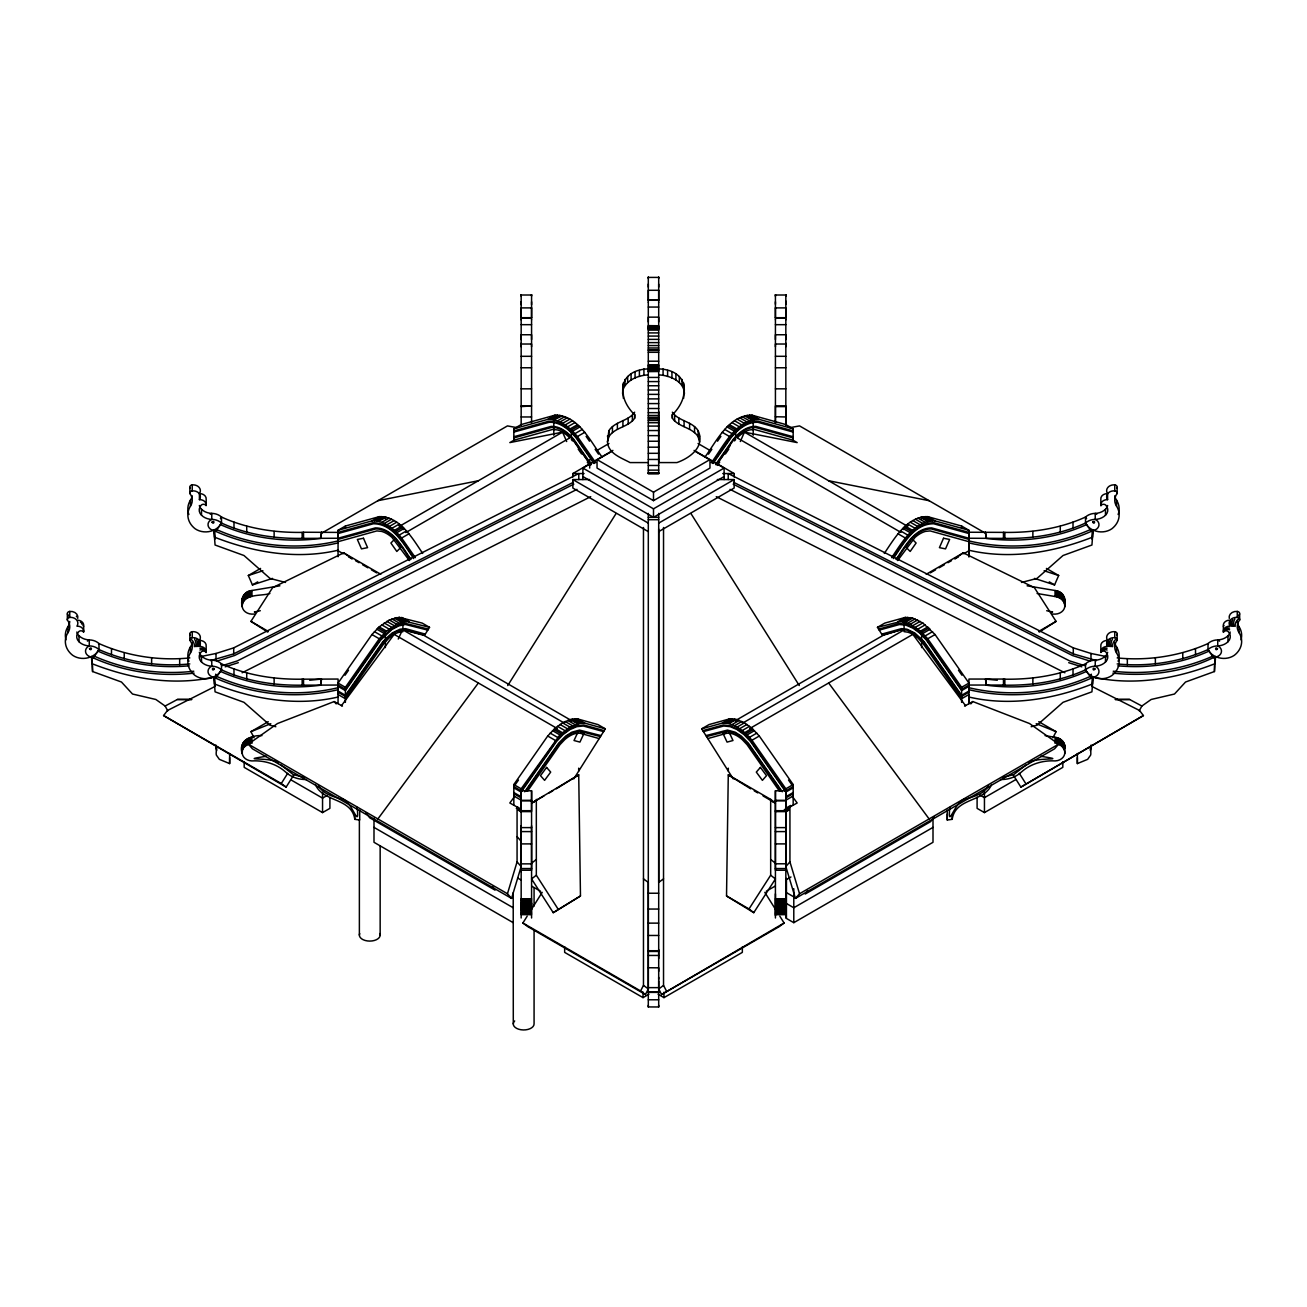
<?xml version="1.0" encoding="UTF-8"?>
<svg xmlns="http://www.w3.org/2000/svg" width="1307" height="1307" viewBox="0 0 1307 1307"><rect width="100%" height="100%" fill="white"/><g stroke="black" fill="none" stroke-linecap="round" stroke-linejoin="round"><path stroke-width="1.5" d="M76.835 632.016A9.852 8.054 0 0 0 79.008 635.757A13.969 11.404 0 0 0 89.268 639.907A13.103 10.701 0 0 1 98.989 643.567L98.989 649.563A16.762 13.691 0 0 1 90.902 656.784L90.64 656.898A16.125 13.168 0 0 1 72.686 655.313A23.395 19.099 0 0 1 67.948 632.67A15.276 12.482 0 0 0 67.36 620.024L67.36 614.029A2.712 2.206 0 0 1 69.745 611.431A7.205 5.881 0 0 1 77.734 618.374M67.948 632.67L67.948 626.657A15.276 12.482 0 0 0 69.745 621.446M67.36 620.024A2.712 2.206 0 0 1 69.745 617.427L69.745 611.431M189.825 663.923C159.029 666.978 127.318 662.208 98.989 649.563A13.103 10.701 0 0 0 89.268 645.903A13.969 11.404 0 0 1 79.008 641.753L79.008 635.757M199.35 505.499A9.852 8.054 0 0 0 201.507 509.24A13.969 11.404 0 0 0 211.767 513.39A13.103 10.701 0 0 1 221.487 517.049L221.487 523.045A16.762 13.674 0 0 1 213.4 530.266L213.139 530.381A16.125 13.168 0 0 1 195.184 528.796A23.395 19.099 0 0 1 190.446 506.152A15.276 12.482 0 0 0 189.858 493.523L189.858 487.511A2.712 2.206 0 0 1 192.243 484.913A7.205 5.881 0 0 1 199.154 487.462A7.205 5.881 0 0 1 199.416 493.654L199.416 499.65A6.355 5.195 0 0 1 206.179 505.433L206.179 499.437A6.355 5.195 0 0 0 199.416 493.654M190.446 506.152L190.446 500.156A15.276 12.482 0 0 0 192.162 495.712M189.858 493.523A2.712 2.206 0 0 1 192.243 490.909L192.243 484.913M410.97 559.347C402.327 547.404 392.95 527.914 375.37 527.897L338.056 538.255L302.162 538.386C274.601 538.811 246.713 534.563 221.487 523.045A13.103 10.701 0 0 0 211.767 519.385A13.969 11.404 0 0 1 201.507 515.236L201.507 509.24M216.668 746.575L216.227 752.358A11.583 9.459 0 0 0 216.374 755.119L219.347 759.334L229.64 763.598L229.64 753.453M306.557 779.511A26.516 21.647 0 0 1 287.769 773.842L283.26 770.068A41.252 33.688 0 0 0 255.028 760.837L251.761 760.919A10.113 8.267 0 0 1 242.252 753.649C237.727 740.677 251.745 734.926 261.939 735.629M242.252 753.649L242.579 744.075M242.579 750.071L243.069 742.948M243.069 748.944L243.723 741.87M243.723 747.865L244.54 740.873M244.54 746.869L245.504 745.97L245.504 739.958M245.504 745.97L246.598 745.17L246.598 739.174M246.598 745.17L247.824 744.5L247.824 738.488M247.824 744.5L249.131 743.961L249.131 737.949M250.519 737.556L250.519 743.552L249.131 743.961M251.957 743.307L251.957 737.311M303.534 538.255L303.534 532.243L338.056 532.406L372.854 522.751C392.28 522.555 403.83 542.846 413.143 556.635M338.056 685.211L338.056 679.052L302.162 679.183C274.601 679.607 246.713 675.343 221.487 663.842A13.103 10.701 0 0 0 211.767 660.182A13.969 11.404 0 0 1 201.507 656.032A9.852 8.054 0 0 1 199.35 652.291M345.391 702.365L345.391 687.319L379.291 638.78L386.513 631.134L396.707 624.24L406.526 621.577L429.546 627.344L424.661 635.088L403.357 629.615L396.054 631.591L390.336 635.186L383.212 642.276L345.391 696.435L338.056 692.187L338.056 694.491L345.391 698.739L384.209 643.158L388.963 638.143A28.607 16.517 -60 0 1 399.288 632.18M221.095 664.61A16.762 13.674 0 0 0 221.487 663.842L221.487 669.837A16.746 13.674 0 0 1 213.4 677.059L213.139 677.173A16.125 13.168 0 0 1 195.184 675.588A23.395 19.099 0 0 1 190.446 652.945A15.276 12.482 0 0 0 189.858 640.316A2.712 2.206 0 0 1 192.243 637.702A7.205 5.881 0 0 1 199.154 640.267A7.205 5.881 0 0 1 199.416 646.442A6.355 5.195 0 0 1 206.179 652.226L206.049 652.422A2.843 2.32 0 0 0 201.278 651.883A9.852 8.054 0 0 0 201.507 662.028A13.969 11.404 0 0 0 211.767 666.194A13.103 10.701 0 0 1 221.487 669.837C246.713 681.355 274.601 685.62 302.162 685.178L338.056 685.048L345.391 689.295M359.719 810.193L359.719 820.012L354.818 819.342L354.818 815.339M513.831 805.03L513.831 784.559L547.715 736.021L554.952 728.375L562.565 722.836L570.179 719.569L577.416 718.883L597.969 724.584L605.321 728.832L573.773 778.907M569.395 437.453L567.744 435.901A28.607 16.517 60 0 0 557.386 429.921L552.632 429.448L513.831 440.214L513.831 428.794L521.166 424.563L555.067 415.152C578.249 415.054 590.486 441.39 601.89 456.829M521.166 909.819L521.166 903.268M521.166 866.231L521.166 870.233L531.573 870.233L531.573 832.755M521.166 825.746L521.166 863.862L531.573 863.862M521.166 811.974L521.166 788.807L559.87 734.893L569.917 727.068L579.965 723.294L584.768 723.13L605.321 728.832M521.166 346.763L521.166 344.558M521.166 343.186L521.166 344.019L531.573 344.019L531.573 346.763M521.166 339.591L521.166 334.755L531.573 334.755L531.573 339.575M521.166 319.856L521.166 301.672M521.166 296.068L521.166 294.696L521.166 304.711M531.573 908.806L531.573 903.268M531.573 832.216L531.573 825.746M521.166 918.004L521.166 790.768L531.573 790.768L531.573 810.699L521.166 810.699M531.573 416.966L521.166 416.966M531.573 319.856L531.573 301.77M531.573 296.068L531.573 294.696L531.573 304.711M643.469 878.843L648.305 882.437L648.305 989.007L645.429 994.545L640.593 990.951L643.469 985.347L643.469 527.505M658.695 1005.312L658.695 1006.978L648.305 1006.929L648.305 1005.312M648.305 321.979L648.305 317.144L658.695 317.144L658.695 321.979M648.305 302.26L648.305 284.06M648.305 278.473L648.305 277.1L648.305 287.099M779.822 916.191L784.102 923.003L779.266 926.598L661.571 994.545L658.695 988.795M658.695 981.002L658.695 987.635L648.305 987.635M658.695 979.172L658.695 977.342M658.695 971.346L658.695 967.833L648.305 967.735M658.695 958.537L658.695 949.568M658.695 529.057L658.695 882.437L663.531 878.843L663.531 527.505M658.695 411.672L658.695 462.58L676.928 462.58C690.21 457.907 705.339 446.602 698.134 430.689C692.138 421.181 678.513 421.279 672.353 412.195M658.695 302.26L658.695 284.158M658.695 278.473L658.695 277.1L658.695 287.099M658.695 989.056L663.531 985.347L663.531 878.843M658.091 994.235L663.972 997.633L663.972 992.193M742.343 946.954L742.343 952.378L663.972 997.633M770.673 875.216L770.673 799.361L728.277 774.888L726.529 895.965L753.763 912.678L775.427 878.941L770.673 875.216L749.009 908.953L753.763 912.678M775.427 915.717L775.427 790.768L785.834 790.768L785.834 915.717M775.427 422.7L775.427 406.608L785.834 406.608L785.834 424.612L793.169 428.794L793.169 440.214L754.368 429.448L749.614 429.921A28.607 16.517 -60 0 0 739.256 435.901L737.605 437.453M775.427 346.763L775.427 319.692M775.427 304.286L775.427 294.712L775.427 296.232M785.834 346.763L785.834 319.692M785.834 304.286L785.834 294.712L785.834 296.232M786.438 878.402L786.438 918.429L793.79 922.677L933.002 842.296L933.002 818.313M789.934 861.868L785.834 866.557L795.44 898.415L799.541 893.743L789.934 861.868L789.934 807.171L785.834 811.843L788.725 810.177M793.169 805.03L793.169 784.559L759.285 736.021L752.048 728.375L744.435 722.836L736.821 719.569L729.584 718.883L709.031 724.584L701.679 728.832L733.227 778.907M793.79 922.677L793.79 888.744M991.572 784.576C984.057 802.465 955.368 797.531 952.182 819.342L947.281 820.012L947.281 810.193M949.846 807.383C947.183 832.902 955.564 797.711 966.347 799.132C974.287 795.996 984.122 794.215 988.304 785.687M968.944 692.187L961.609 696.435L923.788 642.276L914.769 633.797L907.189 630.17L901.928 629.664L882.339 635.088L877.454 627.344L900.474 621.577L910.293 624.24L920.487 631.134L927.709 638.78L961.609 687.319L961.609 702.365M961.609 528.012L961.609 526.035L927.709 516.641C906.764 516.347 894.331 538.713 884.3 553.416M878.598 629.157L898.922 623.521L905.702 624.174L912.858 627.229L920.03 632.441L926.794 639.597L961.609 689.459L968.944 685.048L968.944 683.087L935.06 634.548L922.775 622.965L912.596 618.097L905.359 617.394L884.806 623.096L877.454 627.344M961.609 526.035L968.944 530.283L968.944 540.918C1009.135 550.476 1052.478 546.457 1090.218 529.645L1091.28 531.361L1093.077 530.005L1091.933 545.019L1063.032 555.508L1036.99 578.429L1021.486 582.448M977.097 797.172L977.097 808.363L984.449 812.595L1062.82 767.356L1062.82 761.752M984.449 812.595L984.449 792.238M1107.65 652.291A9.852 8.054 0 0 1 1105.493 656.032A13.969 11.404 0 0 1 1095.233 660.182A13.103 10.701 0 0 0 1085.513 663.842L1085.513 669.837A16.746 13.674 0 0 0 1093.6 677.059L1093.861 677.173A16.125 13.168 0 0 0 1111.816 675.588A23.395 19.099 0 0 0 1116.554 652.945A15.276 12.482 0 0 1 1117.142 640.316A2.712 2.206 0 0 0 1114.757 637.702A7.205 5.881 0 0 0 1107.846 640.267A7.205 5.881 0 0 0 1107.584 646.442A6.355 5.195 0 0 0 1100.821 652.226L1100.951 652.422A2.843 2.32 0 0 1 1105.722 651.883A9.852 8.054 0 0 1 1105.493 662.028A13.969 11.404 0 0 1 1095.233 666.194A13.103 10.701 0 0 0 1085.513 669.837C1060.287 681.355 1032.399 685.62 1004.838 685.178L1003.466 685.048L1003.466 679.052L968.944 679.052L968.944 703.558L968.944 694.491L961.609 698.739L922.791 643.158L918.037 638.143A28.607 16.517 60 0 0 907.679 632.163L904.085 631.657L904.085 622.099L911.436 617.868M1051.972 614.045L1055.239 614.127A10.113 8.267 0 0 0 1064.748 606.856C1065.532 601.302 1060.173 596.94 1055.043 596.515L1055.043 590.503L1027.106 585.814M1056.481 596.76L1056.481 590.764L1055.043 590.503M1057.869 597.152L1057.869 591.156L1056.481 590.764M1059.176 597.707L1059.176 591.695L1057.869 591.156M1060.402 598.377L1060.402 592.365L1059.176 591.695M1061.496 599.161L1061.496 593.166L1060.402 592.365M1062.46 600.076L1062.46 594.081L1061.496 593.166M1063.277 601.073L1062.46 594.081M1063.931 602.151L1063.277 595.077M1064.421 603.279L1063.931 596.139M1064.748 606.856L1064.421 597.283M1064.829 605.647L1064.715 598.459M1100.951 652.422L1100.821 646.23A6.355 5.195 0 0 1 1107.584 640.446A7.205 5.881 0 0 1 1107.846 634.271A7.205 5.881 0 0 1 1114.757 631.706A2.712 2.206 0 0 1 1117.142 634.303L1117.142 640.316M1105.493 662.028L1105.493 656.032M1107.584 646.442L1107.584 640.446M1114.757 637.702L1114.757 631.706M1116.554 652.945L1116.554 646.949A15.276 12.482 0 0 1 1114.838 642.505M1117.175 663.923C1147.971 666.978 1179.682 662.208 1208.011 649.563A13.103 10.701 0 0 1 1217.732 645.903A13.969 11.404 0 0 0 1227.992 641.753L1227.992 635.757A9.852 8.054 0 0 0 1230.165 632.016M1227.992 635.757A13.969 11.404 0 0 1 1217.732 639.907A13.103 10.701 0 0 0 1208.011 643.567L1208.011 649.563A16.762 13.674 0 0 0 1216.098 656.784L1216.36 656.898A16.125 13.168 0 0 0 1234.314 655.313A23.395 19.099 0 0 0 1239.052 632.67A15.276 12.482 0 0 1 1239.64 620.041A2.712 2.206 0 0 0 1237.255 617.427L1237.255 611.431A7.205 5.881 0 0 0 1229.266 618.374M1239.052 632.67L1239.052 626.674A15.276 12.482 0 0 1 1237.255 621.446M1239.64 620.041L1239.64 614.029A2.712 2.206 0 0 0 1237.255 611.431M648.305 462.58L630.072 462.58C621.217 457.744 608.31 453.758 607.477 441.897L608.866 436.685C614.862 427.177 628.487 427.275 634.647 418.207L634.761 414.923C616.022 396.658 618.064 369.897 648.305 368.901M1064.829 599.652L1064.748 600.844A10.113 8.267 0 0 1 1064.519 601.89M1000.443 779.511A26.516 21.647 0 0 0 1019.231 773.842L1023.74 770.068A41.252 33.688 0 0 1 1051.972 760.837L1055.239 760.919A10.113 8.267 0 0 0 1064.748 753.649C1065.483 748.666 1061.088 744.467 1056.481 743.552L1056.481 737.556L1045.061 735.629M1091.933 539.023L1092.538 531.132L1092.538 537.144C1053.524 552.469 1010.262 559.87 968.944 550.231M1091.933 685.816L1092.538 677.941L1092.538 683.937C1053.524 699.261 1010.262 706.662 968.944 697.023M1139.23 710.861L1141.877 706.025L1151.157 699.474L1174.487 694.033L1185.531 682.025L1214.432 671.537L1215.575 656.522C1184.289 672.386 1147.611 676.765 1112.911 673.138M255.028 614.045L251.761 614.127A10.113 8.267 0 0 1 242.252 606.856C240.112 599.701 243.886 590.911 251.957 590.503L279.894 585.814M242.171 605.647C243.723 593.084 262.021 596.335 269.912 593.492M242.285 745.251L242.252 747.653A10.113 8.267 0 0 0 242.481 748.682M1077.36 753.453L1077.36 763.598L1087.653 759.334L1090.626 755.119A11.583 9.459 0 0 0 1090.773 752.358L1091.1 745.055M622.573 393.636L623.227 383.098M699.523 441.897L698.134 436.685C692.138 427.177 678.513 427.275 672.353 418.207L672.239 414.923C690.978 396.658 688.936 369.897 658.695 368.901M698.771 439.446L699.523 435.901M607.477 441.897L608.866 430.689C614.862 421.181 628.487 421.279 634.647 412.195M517.066 861.868L521.166 866.557L511.56 898.415L507.459 893.743L517.066 861.868L517.066 807.171L521.166 811.843L518.275 810.177M740.334 441.537L744.435 432.127L797.172 442.599L792.826 440.1M1034.523 578.397L1054.569 584.915L1058.67 575.505L1046.417 568.431M398.243 639.058L402.572 629.696L423.811 635.316L571.175 720.402M623.227 389.11C627.099 379.569 638.78 375.289 648.305 374.897M896.03 559.347C904.673 547.404 914.05 527.914 931.63 527.897L968.944 538.255L1004.838 538.386C1032.399 538.811 1060.287 534.563 1085.513 523.045A13.103 10.701 0 0 1 1095.233 519.385A13.969 11.404 0 0 0 1105.493 515.236A9.852 8.054 0 0 0 1105.722 505.09A2.843 2.32 0 0 0 1100.951 505.629L1100.821 499.437A6.355 5.195 0 0 1 1107.584 493.654A7.205 5.881 0 0 1 1107.846 487.462A7.205 5.881 0 0 1 1114.757 484.913A2.712 2.206 0 0 1 1117.142 487.511L1117.142 493.523A15.276 12.482 0 0 0 1116.554 506.152A23.395 19.099 0 0 1 1111.816 528.796A16.125 13.168 0 0 1 1093.861 530.381L1093.6 530.266A16.762 13.674 0 0 1 1085.513 523.045L1085.513 517.049A13.103 10.701 0 0 1 1095.233 513.39A13.969 11.404 0 0 0 1105.493 509.24A9.852 8.054 0 0 0 1107.65 505.499M1223.385 626.282L1223.466 626.151A2.843 2.32 0 0 1 1223.973 625.514M1227.992 641.753A9.852 8.054 0 0 0 1228.221 631.608A2.843 2.32 0 0 0 1223.466 632.147L1223.319 625.955A6.355 5.195 0 0 1 1229.25 620.172M1052.903 737.818L1056.072 731.675L1038.771 721.693M167.77 710.861L165.123 706.025L155.843 699.474L132.513 694.033L121.469 682.025L92.568 671.537L91.425 656.522L93.222 657.878L98.989 649.563M285.514 582.448L270.01 578.429L243.968 555.508L215.067 545.019L213.923 530.005L215.72 531.361L221.487 523.045M221.487 669.837L215.72 678.17L213.923 676.814L215.067 691.828L243.968 702.316L270.01 725.222L275.826 726.725M293.634 775.182L286.135 787.108L281.283 783.514L287.72 773.303M507.72 685.554L616.054 513.553M645.429 994.545L527.734 926.598L522.898 923.003L527.178 916.191M531.475 909.378L542.193 892.354M267.788 632.098L250.928 621.38L272.608 587.66L343.692 552.845L380.794 574.279M77.75 620.172A6.355 5.195 0 0 1 83.681 625.955L83.681 631.951A6.355 5.195 0 0 0 76.917 626.167A7.205 5.881 0 0 0 76.639 619.992A7.205 5.881 0 0 0 69.745 617.427M206.114 652.569L206.179 646.23A6.355 5.195 0 0 0 199.416 640.446A7.205 5.881 0 0 0 199.154 634.271A7.205 5.881 0 0 0 192.243 631.706A2.712 2.206 0 0 0 189.858 634.303L189.858 640.316M220.426 518.585L221.487 517.049C246.713 528.551 274.601 532.815 302.162 532.39L303.534 532.243M338.056 703.558L338.056 683.087L371.94 634.548L379.177 626.886L389.355 619.992L399.174 617.329L422.194 623.096L429.546 627.344M345.015 675.245L348.495 670.262M345.391 689.459L380.206 639.597L391.724 628.749L398.962 624.926L405.791 623.455L428.402 629.157M705.11 456.829C716.514 441.39 728.751 415.054 751.933 415.152L785.834 424.563M708.476 454.15L711.858 449.298M717.51 441.211L720.892 436.358M711.318 462.711C723.212 447.043 735.351 419.367 759.285 419.4L793.169 428.794M712.429 463.25L730.499 437.355C737.36 429.055 746.934 420.756 758.37 421.279L793.169 430.934M713.034 463.528L730.989 437.796C737.605 429.791 746.852 421.785 757.88 422.275L793.169 432.078M715.615 464.508L733.015 439.593C738.651 432.797 746.493 426.033 755.854 426.409L793.169 436.767M716.22 464.802L733.505 440.034C738.896 433.532 746.411 427.062 755.364 427.422L793.169 437.91M717.445 465.39L719.716 462.123M725.401 453.97L728.816 449.069M514.991 785.033L518.471 780.05M524.679 791.764L558.497 743.324L565.931 735.89L571.911 732.149L579.524 730.09L601.057 735.612M525.757 791.339L558.988 743.748L566.094 736.658L571.829 733.08L579.132 731.087L600.436 736.576M891.652 557.648C901.683 542.96 914.116 520.594 935.06 520.889L968.944 530.283M893.857 556.635C903.17 542.846 914.72 522.555 934.146 522.751L968.944 532.406M893.302 558.579C902.859 544.905 913.952 523.633 933.655 523.764L968.944 533.55M896.602 559.674C905.032 548.156 914.018 528.959 931.139 528.894L968.944 539.383M897.631 560.556L915.031 537.389A28.64 16.534 -60 0 1 925.389 531.394L930.143 530.92L968.944 541.702L968.944 556.749L968.944 532.243L1004.838 532.39C1032.399 532.815 1060.287 528.551 1085.513 517.049L1086.574 518.585M527.473 791.258L559.984 744.631L564.738 739.631A28.64 16.534 -60 0 1 575.096 733.635L579.851 733.162L599.178 738.586M807.497 890.786L805.21 894.021L930.649 821.613L934.064 816.744M716.955 464.23L730.074 445.622M341.405 705.747L394.142 634.369L557.305 728.571M377.886 818.934L478.346 682.989M514.484 796.666L509.828 802.988L521.166 809.278M286.135 787.108L163.587 715.566L167.427 710.518L214.805 686.583M734.501 440.916L735.661 439.544M970.791 703.901L972.849 701.565L1029.524 723.539L1058.67 744.14L1054.569 748.813L795.44 898.415M903.415 529.58L904.085 527.244L911.436 531.475M905.702 527.44L908.038 525.496M536.327 799.361L536.327 875.216L531.573 878.941L553.237 912.678L580.471 895.965L578.723 774.888L531.573 803.102L543.941 795.947M578.723 774.888L556.308 788.807M531.573 863.208L536.327 859.483M1039.212 632.098L1056.072 621.38L1034.392 587.66L963.308 552.845L955.025 558.612M553.237 912.678L580.471 895.965M661.571 994.545L784.102 923.003M1013.366 775.182L1020.865 787.108L1143.413 715.566L1139.573 710.518L1092.195 686.583M1143.413 715.566L1020.865 787.108M1025.815 765.134L1013.791 774.561L1002.845 777.387M511.56 898.415L252.431 748.813L248.33 744.14L277.476 723.539L334.151 701.565L342.467 706.09M272.477 578.397L252.431 584.915L248.33 575.505L260.583 568.431M321.865 533.044L507.459 425.902L517.066 427.683M338.056 556.749L338.056 530.283L345.391 526.035L379.291 516.641C400.236 516.347 412.669 538.713 422.7 553.416M252.431 584.915L257.724 581.86M338.056 530.283L371.94 520.889L379.291 516.641M513.831 428.794L547.715 419.4L555.067 415.152M371.94 520.889L374.406 520.823L381.758 516.575M514.174 440.1L509.828 442.599L562.565 432.127L566.666 441.537M547.715 419.4L550.182 419.335L557.534 415.087M374.406 520.823L376.743 521.052L384.095 516.804M550.182 419.335L552.518 419.563L559.87 415.332M376.743 521.052L385.369 517.098L385.369 518.814M561.144 415.626L552.518 419.563M378.017 521.346L386.513 517.327M553.792 435.247L553.792 419.874L562.288 415.855M379.177 521.575L381.677 522.392L389.029 518.144M554.952 420.102L557.452 420.903L564.787 416.655M381.677 522.392L384.225 523.47L391.561 519.238M557.452 420.903L560 421.998L567.336 417.75M384.225 523.47L386.79 524.826L394.142 520.594M560 421.998L562.565 423.354L569.917 419.106M386.79 524.826L389.355 526.443L396.707 522.196M562.565 423.354L565.13 424.971L572.482 420.723M389.355 526.443L391.904 528.306L399.256 524.058M565.13 424.971L567.679 426.817L575.031 422.569M399.403 526.329L562.565 432.127M391.904 528.306L394.404 530.381L401.755 526.133M567.679 426.817L570.179 428.892L577.531 424.644M394.404 530.381L395.564 531.475L402.915 527.244L403.585 529.58M578.691 425.755L571.339 430.003L571.339 437.551M395.564 531.475L396.838 532.652L404.19 528.42M570.179 428.892L572.613 431.179L579.965 426.932M396.838 532.652L399.174 535.118L406.526 530.871M572.613 431.179L574.949 433.63L582.301 429.399M405.774 532.586L570.996 437.192L590.045 464.23M399.174 535.118L401.641 538.027L408.993 533.779M574.949 433.63L577.416 436.554L584.768 432.307M596.678 450.621L608.964 443.514M572.842 476.957L572.842 473.559L612.918 450.409M582.889 479.555L582.889 468.069L611.137 451.765M653.5 492.184L709.962 459.59L709.962 468.069L653.5 500.663L597.038 468.069L597.038 459.59L653.5 492.184L653.5 500.663M254.097 737.818L250.928 731.675L268.229 721.693M582.889 468.069L653.5 508.831L724.111 468.069L724.111 479.555M582.889 476.549L653.5 517.327L724.111 476.549M658.695 523.127L734.158 479.555L734.158 488.05L658.695 531.622M326.962 795.571L322.551 798.12L291.2 780.018M244.18 761.916L244.18 767.356L322.551 812.595L329.903 808.363L329.903 797.499M926.206 574.279L963.308 552.845M549.234 792.892L552.779 790.849M930.29 572.891L935.583 569.836M939.112 567.793L944.422 564.738M947.951 562.696L951.496 560.654M531.737 803.168L535.266 801.142M954.862 558.89L958.374 556.864M963.667 553.809L968.944 550.753M701.679 728.832L722.232 723.13L729.584 718.883M898.007 621.642L905.359 617.394M722.232 723.13L724.699 723.065L732.051 718.817M900.474 621.577L907.826 617.329M724.699 723.065L727.035 723.294L734.387 719.046M902.81 621.805L910.162 617.574M727.035 723.294L735.661 719.34L735.661 721.056M728.309 723.588L736.821 719.569M905.245 622.328L912.596 618.097M735.825 720.402L883.189 635.316L901.438 629.566M729.469 723.817L731.969 724.633L739.321 720.386M907.744 623.145L915.096 618.897M731.969 724.633L734.518 725.712L741.87 721.48M910.293 624.24L917.645 619.992M743.029 722.869L904.754 629.517M734.518 725.712L737.083 727.068L744.435 722.836M912.858 625.596L920.21 621.348M737.083 727.068L739.664 728.685L747 724.437M915.439 627.213L922.775 622.965M739.664 728.685L742.213 730.548L749.548 726.3M917.971 629.059L925.323 624.811M749.695 728.571L912.858 634.369L965.595 705.747M742.213 730.548L744.712 732.623L752.048 728.375M920.487 631.134L927.823 626.886M744.712 732.623L745.856 733.717L753.208 729.486M928.983 627.997L921.631 632.245L921.631 647.618M745.856 733.717L747.13 734.893L754.482 730.646M922.905 633.421L930.257 629.173M747.13 734.893L749.466 737.36L756.818 733.113M925.242 635.872L932.594 631.64M749.466 737.36L751.933 740.268L759.285 736.021M927.709 638.78L935.06 634.548M1038.771 631.363L1056.072 621.38M775.427 790.768L775.427 870.233L785.834 870.233L785.834 788.807L793.169 784.559M961.609 687.319L968.944 683.087M793.169 786.536L785.834 790.931L751.019 741.085L744.255 733.93L737.083 728.718L729.927 725.646L723.163 724.993L702.823 730.646M793.169 787.827L785.834 792.075L750.528 741.526L744.01 734.632L737.083 729.6L730.172 726.643L723.653 726.006L703.427 731.61M968.944 686.355L961.609 690.602L926.304 640.038L919.785 633.143L912.858 628.112L905.947 625.154L899.428 624.517L879.203 630.121M785.834 796.764L793.169 792.532M968.944 691.044L961.609 695.291L924.278 641.835L914.851 632.98L906.944 629.19L901.438 628.651L881.719 634.124M785.834 797.907L793.169 793.659M785.834 800.227L793.169 795.979M785.458 808.461L790.686 805.439M784.102 810.046L791.062 806.027M785.834 809.278L797.172 802.988L792.516 796.666M964.533 706.09L972.849 701.565M766.278 891.227L775.084 886.146M785.67 880.036L790.964 876.981M799.541 893.743L1058.67 744.14M933.002 827.38L793.79 907.761L786.438 903.513M1015.8 779.576L984.449 797.678L980.038 795.13M564.657 946.791L564.657 952.378L643.028 997.633L648.909 994.235M165.123 706.025L177.409 699.474L191.476 699.474M199.775 656.768L216.014 653.467L233.708 647.864L578.772 473.559L578.772 479.555M210.607 660.574L233.708 653.876L573.316 482.316M573.822 484.145L234.574 655.51L216.684 661.179M242.122 672.778L590.731 496.66M576.975 489.373L237.368 660.901L222.549 665.59M1028.544 763.5C1033.036 756.394 1071.985 761.131 1040.764 756.296M1090.218 529.645L1086.574 524.597C1055.304 538.68 1020.032 542.83 986.148 538.386L985.494 532.243L986.148 538.386M1091.28 531.361C1053.213 548.303 1009.51 552.453 968.944 542.911M1003.466 679.052L1004.838 679.183C1032.399 679.607 1060.287 675.343 1085.513 663.842A16.762 13.674 0 0 0 1085.905 664.61M1031.174 726.725L1036.99 725.222L1063.032 702.316L1091.933 691.828L1093.077 676.814L1091.28 678.17L1086.574 671.39C1055.304 685.472 1020.032 689.639 986.148 685.178L985.494 679.052L997.306 680.244M1090.218 676.438C1052.478 693.249 1009.135 697.268 968.944 687.711M1117.175 657.927C1147.971 660.983 1179.682 656.196 1208.011 643.567A16.762 13.691 0 0 0 1208.403 644.335M1213.778 657.878L1209.073 651.115C1180.678 663.825 1148.869 668.694 1117.942 665.802M1212.716 656.163C1181.74 670.05 1146.925 675.049 1113.237 671.226M250.928 731.675L270.794 723.686M248.33 575.505L262.903 570.767M225.18 666.831L238.299 662.682M707.822 738.586L727.149 733.162L731.904 733.635A28.64 16.534 60 0 1 742.262 739.631L747.016 744.631L779.527 791.258M513.831 430.934L548.63 421.279C560.066 420.756 569.64 429.055 576.501 437.355L594.571 463.25M513.831 432.078L549.12 422.275C560.148 421.785 569.395 429.791 576.011 437.796L593.966 463.528M513.831 436.767L551.146 426.409C560.507 426.033 568.349 432.797 573.985 439.593L591.385 464.508M513.831 437.91L551.636 427.422C560.589 427.062 568.104 433.532 573.495 440.034L590.78 464.802M338.056 539.383L375.861 528.894C392.982 528.959 401.968 548.156 410.398 559.674M705.943 735.612L727.476 730.09L735.089 732.149L741.069 735.89L748.503 743.324L782.321 791.764M706.564 736.576L727.868 731.087L735.171 733.08L740.906 736.658L748.012 743.748L781.243 791.339M338.056 541.702L376.857 530.92L381.611 531.394A28.64 16.534 60 0 1 391.969 537.389L409.369 560.556M399.321 632.163L402.915 631.657L402.915 622.099L395.564 617.868M260.305 610.728L254.375 611.97L255.992 611.954M266.236 756.296C235.015 761.131 273.964 756.394 278.456 763.5M320.852 538.386L321.506 532.243L320.852 538.386C286.968 542.83 251.696 538.68 220.426 524.597M338.056 540.918C297.865 550.476 254.522 546.457 216.782 529.645M338.056 550.231C296.738 559.87 253.476 552.469 214.462 537.144L214.462 531.132L215.067 539.023M215.41 676.765C174.141 686.371 130.929 678.97 91.964 663.662L91.964 657.65M309.694 680.244L321.506 679.052L320.852 685.178C286.968 689.639 251.696 685.472 220.426 671.39M338.056 687.711C297.865 697.268 254.522 693.249 216.782 676.438M338.056 689.704C297.49 699.245 253.787 695.095 215.72 678.17L215.72 674.167M338.056 697.023C296.738 706.662 253.476 699.261 214.462 683.937L214.462 677.941L215.067 685.816M377.886 500.695L478.346 480.747M789.934 427.683L799.541 425.902L985.135 533.044M98.58 644.335A16.762 13.674 0 0 0 98.989 643.567C127.318 656.196 159.029 660.983 189.825 657.927M189.058 665.802C158.131 668.694 126.322 663.825 97.927 651.115M193.763 671.226C160.075 675.049 125.26 670.05 94.284 656.163M194.089 673.138C159.944 677.026 124.655 671.961 93.222 657.878M1141.877 706.025L1129.591 699.474L1115.23 699.523M191.77 699.523L177.409 699.474M648.305 277.411L658.695 277.411M521.166 295.006L531.573 295.006M775.427 295.006L785.834 295.006M648.305 300.087L658.695 300.087M648.305 307.063L658.695 307.063M521.166 317.699L531.573 317.699M775.427 317.699L785.834 317.699M521.166 324.675L531.573 324.675M775.427 324.675L785.834 324.675M648.305 325.623L658.695 325.753M648.305 327.289L658.695 327.289M648.305 327.616L658.695 327.616M648.305 327.812L658.695 327.73M648.305 328.122L658.695 328.041M648.305 328.302L658.695 328.302M648.305 328.76L658.695 328.76M648.305 330.099L658.695 330.099M648.305 332.909L658.695 332.909M648.305 336.079L658.695 336.079M648.305 339.379L658.695 339.379M648.305 342.614L658.695 342.614M785.834 344.019L775.427 344.019L775.427 422.439M648.305 345.554L658.695 345.554M648.305 347.989L658.695 347.989M648.305 349.753L658.695 349.753M648.305 350.423L658.695 350.423M648.305 352.302L658.695 352.302M521.166 356.305L531.573 356.305M775.427 356.305L785.834 356.305M648.305 361.206L658.695 361.206M648.305 364.931L658.695 364.931M648.305 365.584L658.695 365.584M648.305 366.385L658.695 366.385M648.305 367.316L658.695 367.316M521.166 367.773L531.573 367.773M775.427 367.773L785.834 367.773M648.305 368.264L658.695 368.264M648.305 369.211L658.695 369.211M648.305 370.061L658.695 370.061M648.305 370.943L658.695 370.763M648.305 371.286L658.695 371.384L648.305 371.596M658.695 374.897C669.347 375.305 684.116 381.04 684.427 393.636M648.305 377.429L658.695 377.429M648.305 381.579L658.695 381.579M648.305 385.761L658.695 385.761M521.166 388.832L531.573 388.832M775.427 388.832L785.834 388.832M648.305 390.009L658.695 390.009M648.305 394.371L658.695 394.371M648.305 398.896L658.695 398.896M648.305 403.585L658.695 403.585M521.166 405.938L531.573 405.938L521.166 406.608M775.427 405.938L785.834 405.938M648.305 408.503L658.695 408.503M648.305 412.669L658.695 412.669M648.305 415.463L658.695 415.463M775.427 416.737L785.834 416.966M648.305 417.358L658.695 417.358M648.305 418.877L658.695 418.877M648.305 420.495L658.695 420.495M648.305 422.733L658.695 422.733M648.305 426.082L658.695 426.082M648.305 430.542L658.695 430.542M648.305 435.639L658.695 435.639M648.305 441.243L658.695 441.243M648.305 447.19L658.695 447.19M648.305 453.317L658.695 453.317M648.305 459.46L658.695 459.46M648.305 465.472L658.695 465.472M648.305 470.128L658.695 470.128M648.305 472.693L658.695 472.693M648.305 473.118L658.695 473.118M572.842 473.559L584.066 473.559M648.305 473.379L658.695 473.379M722.771 473.559L734.158 473.559L734.158 476.957M648.305 531.622L572.842 488.05L572.842 479.555L589.686 479.555M717.314 479.555L734.158 479.555M648.305 517.327L658.695 517.327M648.305 519.696L658.695 519.696M968.944 685.048L1003.466 685.048M1115.524 699.474L1129.591 699.474M521.166 800.325L531.573 800.325M775.427 800.325L785.834 800.325M521.166 800.832L531.573 800.832M775.427 800.832L785.834 800.832M775.427 810.699L785.834 810.699M521.166 811.614L531.573 811.614M775.427 811.614L785.834 811.614M521.166 827.609L531.573 827.609M775.427 827.609L785.834 827.609M521.166 831.595L531.573 831.595M775.427 831.595L785.834 831.595M521.166 843.897L531.573 843.897M775.427 843.897L785.834 843.897M775.427 863.796L785.834 863.796M521.166 868.551L531.573 868.551M775.427 868.551L785.834 868.551M648.305 893.236L658.695 893.236M521.166 898.742L531.573 898.742M775.427 898.742L785.834 898.742M521.166 899.82L531.573 899.82M775.427 899.82L785.834 899.82M521.166 901.013L531.573 901.013M775.427 901.013L785.834 901.013M521.166 902.32L531.573 902.32M775.427 902.32L785.834 902.32M521.166 903.692L531.573 903.692M775.427 903.692L785.834 903.692M521.166 905.13L531.573 905.13M775.427 905.13L785.834 905.13M521.166 906.584L531.573 906.584M775.427 906.584L785.834 906.584M521.166 908.055L531.573 908.055M775.427 908.055L785.834 908.055M648.305 909.051L658.695 909.051M521.166 909.509L531.573 909.509M775.427 909.509L785.834 909.509M521.166 910.914L531.573 910.914M775.427 910.914L785.834 910.914M521.166 912.27L531.573 912.27M775.427 912.27L785.834 912.27M521.166 913.528L531.573 913.528M775.427 913.528L785.834 913.528M521.166 914.671L531.573 914.671M775.427 914.671L785.834 914.671M648.305 923.134L658.695 923.134M648.305 935.469L658.695 935.469M648.305 950.728L658.695 950.728M648.305 951.463L658.695 951.447M648.305 955.45L658.695 955.45M648.305 991.817L658.695 991.817M648.305 992.389L658.695 992.389M648.305 999.773L658.695 999.773M304.155 777.387L293.209 774.561L281.185 765.134M1051.008 611.954L1052.625 611.97L1046.695 610.728M1037.088 593.492L1055.043 596.515M828.654 480.747L929.114 500.695M728.228 479.555L728.228 473.559L1073.292 647.864L1090.986 653.467L1107.225 656.768M733.684 482.316L1073.292 653.876L1096.393 660.574M1091.59 676.765C1132.859 686.371 1176.071 678.97 1215.036 663.662L1215.036 657.65M968.944 689.704C1009.51 699.245 1053.213 695.095 1091.28 678.17L1091.28 674.167M427.797 630.121L405.382 624.468L398.782 625.89L391.806 629.582L380.696 640.038L345.391 690.602L338.056 686.355L338.056 691.044L345.391 695.291L382.722 641.835L392.149 632.98L400.056 629.19L405.562 628.651L425.281 634.124M604.177 730.646L583.837 724.993L577.073 725.646L569.917 728.718L562.745 733.93L555.981 741.085L521.166 790.931L513.831 786.536M603.573 731.61L583.347 726.006L576.828 726.643L569.917 729.6L562.99 734.632L556.472 741.526L521.166 792.075L513.831 787.827M1056.481 737.556C1061.088 738.471 1065.483 742.67 1064.748 747.653A10.113 8.267 0 0 1 1064.519 748.682M1090.316 661.179L1072.426 655.51L733.178 484.145M1084.451 665.59L1069.632 660.901L730.025 489.373M1068.701 662.682L1081.82 666.831M1044.097 570.767L1058.67 575.505M1036.206 723.686L1056.072 731.675M215.72 531.361C253.787 548.303 297.49 552.453 338.056 542.911L338.056 533.55L373.345 523.764C393.048 523.633 404.141 544.905 413.698 558.579M716.269 496.66L1064.878 672.778M1049.276 581.86L1054.569 584.915M751.933 415.152L759.285 419.4M927.709 516.641L935.06 520.889M749.466 415.087L756.818 419.335M925.242 516.575L932.594 520.823M747.13 415.332L754.482 419.563M922.905 516.804L930.257 521.052M745.856 415.626L753.208 419.874L753.208 435.247M928.983 521.346L921.631 517.098L921.631 518.814M744.712 415.855L752.048 420.102M920.487 517.327L927.823 521.575M742.213 416.655L749.548 420.903M917.971 518.144L925.323 522.392M739.664 417.75L747 421.998M915.439 519.238L922.775 523.47M737.083 419.106L744.435 423.354M912.858 520.594L920.21 524.826M734.518 420.723L741.87 424.971M910.293 522.196L917.645 526.443M731.969 422.569L739.321 426.817M907.744 524.058L915.096 528.306M744.435 432.127L907.597 526.329M729.469 424.644L736.821 428.892M905.245 526.133L912.596 530.381M728.309 425.755L735.661 430.003L735.661 437.551M727.035 426.932L734.387 431.179M902.81 528.42L910.162 532.652M724.699 429.399L732.051 433.63M900.474 530.871L907.826 535.118M735.694 436.995L900.915 532.39M722.232 432.307L729.584 436.554M898.007 533.779L905.359 538.027M698.036 443.514L710.322 450.621M694.082 450.409L734.158 473.559M695.863 451.765L724.111 468.069M572.842 479.555L648.305 523.127M351.975 558.612L343.692 552.845M355.504 560.654L359.049 562.696M362.578 564.738L367.888 567.793M371.417 569.836L376.71 572.891M750.692 788.807L728.277 774.888M754.221 790.849L757.766 792.892M763.059 795.947L775.427 803.102L770.673 799.361M338.056 550.753L343.333 553.809M348.626 556.864L352.138 558.89M771.734 801.142L775.263 803.168M401.641 617.394L408.993 621.642M577.416 718.883L584.768 723.13M399.174 617.329L406.526 621.577M574.949 718.817L582.301 723.065M396.838 617.574L404.19 621.805M572.613 719.046L579.965 723.294M578.691 723.588L571.339 719.34L571.339 721.056M394.404 618.097L401.755 622.328M570.179 719.569L577.531 723.817M391.904 618.897L399.256 623.145M567.679 720.386L575.031 724.633M389.355 619.992L396.707 624.24M405.562 629.566L408.503 631.265M565.13 721.48L572.482 725.712M402.572 629.696L564.281 723.049M386.79 621.348L394.142 625.596M562.565 722.836L569.917 727.068M384.225 622.965L391.561 627.213M560 724.437L567.336 728.685M381.677 624.811L389.029 629.059M557.452 726.3L564.787 730.548M379.177 626.886L386.513 631.134M554.952 728.375L562.288 732.623M378.017 627.997L385.369 632.245L385.369 647.618M553.792 729.486L561.144 733.717M376.743 629.173L384.095 633.421M552.518 730.646L559.87 734.893M374.406 631.64L381.758 635.872M550.182 733.113L557.534 737.36M371.94 634.548L379.291 638.78M547.715 736.021L555.067 740.268M786.438 892.632L793.79 896.863M250.928 621.38L268.229 631.363M726.529 895.965L749.009 908.953M338.056 683.087L345.391 687.319M513.831 784.559L521.166 788.807M513.831 792.532L521.166 796.764M513.831 793.659L521.166 797.907M513.831 795.979L521.166 800.227M517.735 878.075L521.264 880.117M531.851 886.228L540.673 891.325M248.33 744.14L507.459 893.743M373.998 827.38L513.21 907.761M163.587 715.566L281.283 783.514M522.898 923.003L640.593 990.951M513.21 922.677L373.998 842.296L373.998 818.313M643.469 985.347L648.305 988.942M770.673 859.483L775.427 863.208M398.962 525.496L401.298 527.44M517.066 836.611L521.166 841.283M334.151 701.565L336.209 703.901M571.339 439.544L572.499 440.916M828.654 682.989L929.114 818.934M492.772 886.881L495.043 890.132L369.62 817.725L366.189 812.856M958.505 670.262L961.985 675.245M586.108 436.358L589.49 441.211M595.142 449.298L598.524 454.15M577.416 436.554L595.682 462.711M578.184 449.069L581.599 453.97M587.284 462.123L589.555 465.39M788.529 780.05L792.009 785.033M751.933 740.268L785.834 788.807M401.641 538.027L415.348 557.648M1208.011 649.563L1209.073 651.115M1085.513 523.045L1086.574 524.597M1085.513 669.837L1086.574 671.39M1223.466 632.147L1223.319 631.951A6.355 5.195 0 0 1 1230.083 626.167A7.205 5.881 0 0 1 1230.361 619.992A7.205 5.881 0 0 1 1237.255 617.427M1100.951 505.629L1100.821 505.433A6.355 5.195 0 0 1 1107.584 499.65A7.205 5.881 0 0 1 1107.846 493.474A7.205 5.881 0 0 1 1114.757 490.909A2.712 2.206 0 0 1 1117.142 493.523M536.327 875.216L557.991 908.953M1019.28 773.303L1025.717 783.514M690.946 513.553L799.28 685.554M764.807 892.354L775.525 909.378M318.696 785.687C322.878 794.215 332.713 795.996 340.653 799.132C351.436 797.711 359.817 832.902 357.154 807.383M663.531 985.347L666.407 990.951M83.615 626.282L83.534 626.151A2.843 2.32 0 0 0 83.027 625.514M315.428 784.576C322.943 802.465 351.632 797.531 354.818 819.342M607.477 435.901L608.229 439.446M215.9 745.055L216.668 750.577M242.171 599.652L242.252 600.844A10.113 8.267 0 0 0 242.481 601.89M658.695 329.152L658.695 326.423L648.305 326.358L648.305 329.152M521.166 867.913L521.166 871.573M1214.432 665.541L1214.432 671.537M1195.513 648.615L1195.513 654.627M1182.77 652.748L1182.77 658.744M1155.372 657.976L1155.372 663.972M1127.337 658.908L1127.337 664.904M1114.838 495.712A15.276 12.482 0 0 0 1116.554 500.156L1116.554 506.152M1114.757 484.913L1114.757 490.909M1107.584 493.654L1107.584 499.65M1105.493 509.24L1105.493 515.236M1090.986 653.467L1090.986 659.48M1090.332 746.575L1090.332 750.577M1077.36 757.586L1077.36 763.598M1073.292 647.864L1073.292 653.876M1073.014 522.097L1073.014 528.11M1073.014 668.906L1073.014 674.902M1064.715 745.251L1064.748 753.649M1064.421 744.075L1064.421 750.071M1063.931 742.948L1063.931 748.944M1063.277 741.87L1063.277 747.865M1062.46 740.873L1062.46 746.869M1061.496 739.958L1061.496 745.97M1060.271 526.231L1060.271 532.227M1060.271 673.023L1060.271 679.019M1060.402 739.174L1060.402 745.17M1059.176 738.488L1059.176 744.5M1057.869 737.949L1057.869 743.961M1055.043 737.311L1055.043 743.307M1032.873 531.459L1032.873 537.455M1032.873 678.251L1032.873 684.247M1004.838 532.39L1004.838 538.386M1004.838 679.183L1004.838 685.178M1003.466 532.243L1003.466 538.255M986.148 679.183L986.148 685.178M952.182 815.339L952.182 819.342M947.281 814.016L947.281 820.012M785.834 301.035L785.834 319.856M785.834 339.591L785.834 334.755L775.427 334.755L775.427 339.575M785.834 343.186L785.834 425.412M785.834 893.857L785.834 918.004M775.427 301.77L775.427 319.856M775.427 893.857L775.427 918.004M728.309 768.157L728.309 771.097M698.134 430.689L698.134 436.685M694.556 426.605L694.556 432.601M689.606 423.337L689.606 429.35M684.084 420.576L684.084 426.588M683.773 383.098L683.773 389.11M683.659 394.273L683.659 398.259M682.025 379.422L682.025 385.418M679.346 376.465L679.346 382.461M678.823 418.011L678.823 424.023M675.915 374.063L675.915 380.059M674.641 415.332L674.641 421.328M672.353 414.205L672.353 418.207M671.945 372.103L671.945 378.099M667.599 370.42L667.599 376.432M663.074 368.901L663.074 374.897M658.695 302.08L658.695 473.771L648.305 473.771L648.305 302.08M658.695 513.406L658.695 1006.978M653.5 508.831L653.5 517.327M648.305 513.406L648.305 1006.994M643.926 368.901L643.926 374.897M643.028 992.029L643.028 997.633M639.401 370.42L639.401 376.432M635.055 372.103L635.055 378.099M634.647 414.205L634.647 418.207M632.359 415.332L632.359 421.328M631.085 374.063L631.085 380.059M628.177 418.011L628.177 424.023M627.654 376.465L627.654 382.461M624.975 379.422L624.975 385.418M623.341 394.273L623.341 398.259M622.916 420.576L622.916 426.588M617.394 423.337L617.394 429.35M612.444 426.605L612.444 432.601M608.866 430.689L608.866 436.685M589.686 459.59L589.686 468.069M578.691 768.157L578.691 771.097M534.073 887.812L534.073 906.094M534.073 930.486L534.073 1023.953A10.391 5.996 0 0 1 520.987 1029.753A10.391 5.996 0 0 1 514.68 1020.947M531.573 319.692L531.573 422.7M531.573 790.768L531.573 918.004M521.166 319.692L521.166 425.412M513.21 892.795L513.292 1023.953M380.157 845.694L380.157 935.093M359.376 819.277L359.376 935.093M345.391 526.035L345.391 528.012M322.551 792.45L322.551 812.595M320.852 679.183L320.852 685.178M303.534 679.052L303.534 685.048M302.162 532.39L302.162 538.386M302.162 679.183L302.162 685.178M274.127 531.459L274.127 537.455M274.127 678.251L274.127 684.247M251.957 590.503L251.957 596.515M250.519 590.764L250.519 596.76M249.131 591.156L249.131 597.152M247.824 591.695L247.824 597.707M246.729 526.231L246.729 532.227M246.598 592.365L246.598 598.377M246.729 673.023L246.729 679.019M245.504 593.166L245.504 599.161M244.54 594.081L244.54 600.076M243.723 595.077L243.723 601.073M243.069 596.139L243.069 602.151M242.579 597.283L242.579 603.279M242.285 598.459L242.252 606.856M233.986 522.097L233.986 528.11M233.986 668.906L233.986 674.902M233.708 647.864L233.708 653.876M229.64 757.586L229.64 763.598M216.014 653.467L216.014 659.48M201.507 656.032L201.507 662.028M199.416 640.446L199.416 646.442M192.243 631.706L192.243 637.702M192.162 642.505A15.276 12.482 0 0 1 190.446 646.949L190.446 652.945M179.663 658.908L179.663 664.904M151.628 657.976L151.628 663.972M124.23 652.748L124.23 658.744M111.487 648.615L111.487 654.627M92.568 665.541L92.568 671.537M1086.362 518.552A16.746 13.674 0 0 1 1085.513 517.049M1116.554 500.156A23.395 19.099 0 0 1 1118.122 514.517M1116.652 488.181A15.276 12.482 0 0 1 1117.142 487.511M1096.753 514.321A7.385 6.029 0 0 0 1095.233 513.39L1095.233 519.385A7.385 6.029 0 0 1 1098.942 525.251A7.385 6.029 0 0 1 1093.861 530.381M213.139 677.173A7.385 6.029 0 0 1 208.058 672.043A7.385 6.029 0 0 1 211.767 666.194L211.767 660.182A7.385 6.029 0 0 0 210.966 660.607M194.58 639.139A14.018 11.453 0 0 1 195.625 646.573M196.687 639.809A11.355 9.263 0 0 1 196.769 646.573M199.906 650.036A4.869 3.97 0 0 1 205.134 650.755M198.664 641.002A9.966 8.136 0 0 1 197.978 646.524M200.004 648.386A5.293 4.329 0 0 1 204.84 649.612M191.377 639.499A11.42 9.329 0 0 1 194.335 646.704M189.858 634.303A15.276 12.482 0 0 1 190.348 634.973M188.878 661.309A23.395 19.099 0 0 1 190.446 646.949M1093.861 677.173A7.385 6.029 0 0 0 1098.942 672.043A7.385 6.029 0 0 0 1095.233 666.194L1095.233 660.182A7.385 6.029 0 0 1 1096.034 660.607M1111.375 646.573A14.018 11.453 0 0 1 1112.42 639.139M1110.231 646.573A11.355 9.263 0 0 1 1110.313 639.809M1101.866 650.755A4.869 3.97 0 0 1 1107.094 650.036M1109.022 646.524A9.966 8.136 0 0 1 1108.336 641.002M1102.16 649.612A5.293 4.329 0 0 1 1106.996 648.386M1112.665 646.704A11.42 9.329 0 0 1 1115.623 639.499M1116.652 634.973A15.276 12.482 0 0 1 1117.142 634.303M1116.554 646.949A23.395 19.099 0 0 1 1118.122 661.309M216.374 749.123A11.583 9.459 0 0 1 216.227 746.362M65.987 639.842A23.395 19.099 0 0 1 67.948 626.657M67.36 614.029A15.276 12.482 0 0 1 68.667 616.103M81.622 623.88A4.869 3.97 0 0 1 82.161 624.158M76.459 616.25A9.966 8.136 0 0 1 76.459 616.773M80.43 622.312A5.293 4.329 0 0 1 82.341 623.325M87.422 641.116A7.385 6.029 0 0 1 89.268 639.907L89.268 645.903A7.385 6.029 0 0 0 85.559 651.768A7.385 6.029 0 0 0 90.64 656.898M83.534 632.147A2.843 2.32 0 0 0 78.779 631.608A9.852 8.054 0 0 0 79.008 641.753M1090.773 746.362A11.583 9.459 0 0 1 1090.626 749.123M1216.36 656.898A7.385 6.029 0 0 0 1221.441 651.768A7.385 6.029 0 0 0 1217.732 645.903L1217.732 639.907A7.385 6.029 0 0 1 1219.578 641.116M1233.873 626.298A14.018 11.453 0 0 1 1234.919 618.848M1232.73 626.298A11.355 9.263 0 0 1 1232.811 619.518M1224.365 630.464A4.869 3.97 0 0 1 1229.593 629.762M1231.521 626.249A9.966 8.136 0 0 1 1230.835 620.727M1224.659 629.337A5.293 4.329 0 0 1 1229.495 628.112M1235.164 626.429A11.42 9.329 0 0 1 1238.137 619.224M1238.333 616.103A15.276 12.482 0 0 1 1239.64 614.029M1239.052 626.674A23.395 19.099 0 0 1 1241.013 639.842M221.487 517.049A16.746 13.674 0 0 1 220.638 518.552M188.878 514.517A23.395 19.099 0 0 1 190.446 500.156M189.858 487.511A15.276 12.482 0 0 1 190.348 488.181M210.247 514.321A7.385 6.029 0 0 1 211.767 513.39L211.767 519.385A7.385 6.029 0 0 0 208.058 525.251A7.385 6.029 0 0 0 213.139 530.381M192.243 490.909A7.205 5.881 0 0 1 199.154 493.474A7.205 5.881 0 0 1 199.416 499.65M206.049 505.629A2.843 2.32 0 0 0 201.278 505.09A9.852 8.054 0 0 0 201.507 515.236M516.33 808.396A10.391 5.996 0 0 1 518.487 807.432M379.814 933.541A10.391 5.996 0 0 1 369.767 941.089A10.391 5.996 0 0 1 359.719 933.541M775.427 307.897L775.427 317.879L785.834 317.879L785.834 307.897L775.427 307.897M89.513 648.729C91.572 652.128 92.47 645.691 89.513 648.729M212.012 522.212C213.94 525.577 215.132 519.32 212.044 522.097M214.315 669.037C211.832 672.37 211.799 665.884 214.315 669.037M1094.988 669.004C1092.57 672.402 1092.407 665.9 1094.988 669.004M1217.487 648.729C1215.216 652.128 1214.824 645.625 1217.487 648.729M1092.717 522.114C1094.433 525.675 1095.903 519.336 1092.717 522.114M943.523 538.239L939.423 547.649L945.533 548.875L949.634 539.464L943.523 538.239M578.347 731.168L574.018 740.53L579.949 742.098L584.278 732.753L578.347 731.168M911.78 538.664L905.849 547.094L910.178 551.456L916.109 543.026L911.78 538.664M546.587 767.405L540.494 775.672L544.594 780.344L550.688 772.094L546.587 767.405M760.413 767.405L756.312 772.094L762.406 780.344L766.506 775.672L760.413 767.405M395.22 538.664L390.891 543.026L396.822 551.456L401.151 547.094L395.22 538.664M728.653 731.168L722.722 732.753L727.051 742.098L732.982 740.53L728.653 731.168M363.477 538.239L357.366 539.464L361.467 548.875L367.577 547.649L363.477 538.239M658.695 290.285L648.305 290.285L648.305 300.267L658.695 300.267L658.695 290.285M531.573 307.897L521.166 307.897L521.166 317.879L531.573 317.879L531.573 307.897"/></g></svg>
